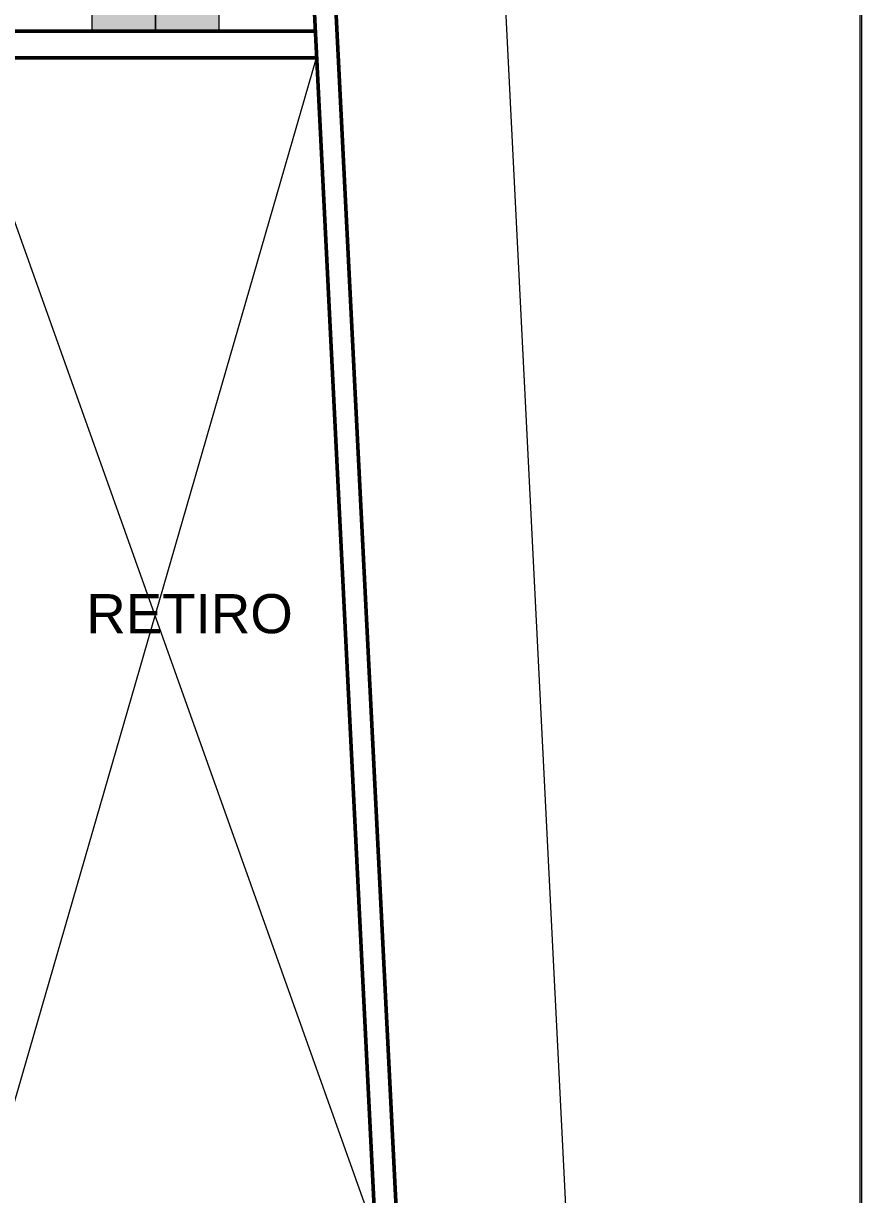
# Model space of a CAD drawing. Header units: millimetres. Extents: x 0.4 to 34.5, y 0.3 to 53.8.
# Drawn here: x 29.92 to 34.54, y 15.28 to 21.73 of the extents above; entities that cross this region are included whole.
import ezdxf

# ---------------------------------------------------------------- set-up
doc = ezdxf.new("R2010")
doc.units = ezdxf.units.MM
doc.header["$MEASUREMENT"] = 0
doc.layers.add('Layer 1', color=7, linetype='Continuous')

msp = doc.modelspace()

# ---------------------------------------------------------------- hatches: boundary and pattern name
at = {"layer": 'Layer 1', "true_color": 0xddd299}
for points in [[(30.2941, 25.2474), (30.6433, 25.2474), (30.6433, 21.6913), (30.2941, 21.6913)], [(30.6433, 25.2474), (30.9926, 25.2474), (30.9926, 21.6913), (30.6433, 21.6913)]]:
    msp.add_hatch(color=41, dxfattribs=at).paths.add_polyline_path(points)

# ---------------------------------------------------------------- linework, layer by layer
at = {"layer": 'Layer 1', "lineweight": 0}
for points in [[(0.3528, 53.58), (34.5381, 53.58), (34.5381, 0.344), (0.3528, 0.344), (0.3528, 53.58)], [(0.3528, 53.58), (34.5293, 53.58), (34.5293, 0.3528), (0.3528, 0.3528), (0.3528, 53.58)], [(30.2941, 25.2474), (30.6433, 25.2474), (30.6433, 21.6913), (30.2941, 21.6913), (30.2941, 25.2474)], [(30.6433, 25.2474), (30.9926, 25.2474), (30.9926, 21.6913), (30.6433, 21.6913), (30.6433, 25.2474)]]:
    msp.add_lwpolyline(points, dxfattribs=at)
at = {"layer": 'Layer 1', "color": 1, "lineweight": 5, "true_color": 0xff0000}
msp.add_lwpolyline([(33.4692, 3.9953), (31.4688, 43.8853)], dxfattribs=at)
at = {"layer": 'Layer 1', "color": 7, "lineweight": 5, "true_color": 0xffffff}
for points in [[(30.5375, 43.843), (32.686, 0.9367)], [(32.5378, 3.9424), (30.9397, 35.7041)], [(30.9926, 32.3596), (30.9926, 21.6913)], [(29.5426, 21.5431), (31.8605, 15.0447)], [(29.6908, 15.1823), (31.5324, 21.5431)]]:
    msp.add_lwpolyline(points, dxfattribs=at)
at = {"layer": 'Layer 1', "color": 7, "lineweight": 50, "true_color": 0xffffff}
for points in [[(30.9397, 35.7041), (32.5378, 3.9424)], [(30.8338, 35.5559), (31.9346, 13.5101)], [(29.3839, 21.6913), (31.5324, 21.6913)], [(29.5426, 21.5431), (31.5324, 21.5431)]]:
    msp.add_lwpolyline(points, dxfattribs=at)
at = {"layer": 'Layer 1', "color": 96, "lineweight": 5, "true_color": 0x008000}
for points in [[(30.2941, 25.2474), (30.6433, 25.2474), (30.6433, 21.6913), (30.2941, 21.6913), (30.2941, 25.2474)], [(30.6433, 25.2474), (30.9926, 25.2474), (30.9926, 21.6913), (30.6433, 21.6913), (30.6433, 25.2474)]]:
    msp.add_lwpolyline(points, dxfattribs=at)

# ---------------------------------------------------------------- texts
at = {"layer": 'Layer 1', "color": 7, "true_color": 0xffffff, "insert": (30.2622, 18.368), "char_height": 0.215907, "attachment_point": 7}
msp.add_mtext('\\fArial|b0|i0|c0|p34;\\W1;RETIRO', dxfattribs=at)

doc.saveas('drawing.dxf')
